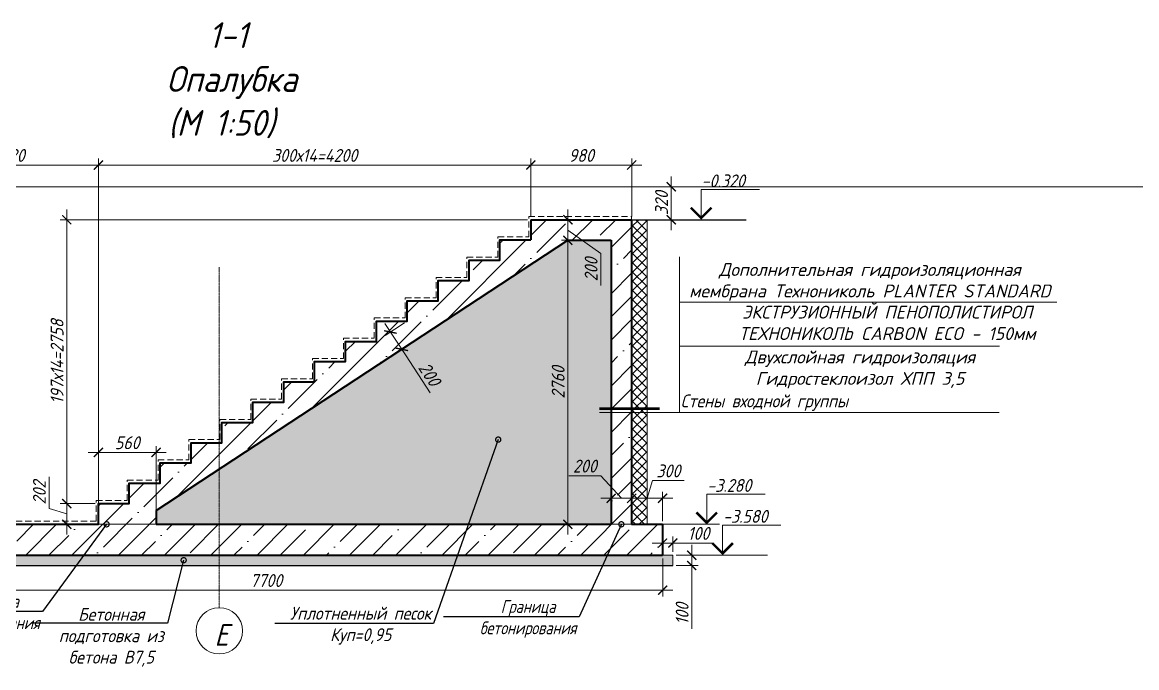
# Model space of a CAD drawing. Header units: millimetres. Extents: x 504091 to 2165846, y 135022 to 442887.
# Drawn here: x 1273848 to 1284672, y 247243 to 253515 of the extents above; entities that cross this region are included whole.
import ezdxf
from ezdxf import colors
from ezdxf.entities.mleader import LeaderData, LeaderLine
from ezdxf.math import Vec2, Vec3

# ---------------------------------------------------------------- set-up
doc = ezdxf.new("R2010")
doc.units = ezdxf.units.MM
for name, pattern in [('ADSK_Линия сетки', [25, 20, -2.5, 0, -2.5]), ('IMPORT-ADSK_Штриховая_ш3 п1_5 _2_', [4.5, 3, -1.5]), ('осеваяX2', [4, 2.5, -0.5, 0.5, -0.5])]:
    doc.linetypes.add(name, pattern=pattern)
doc.layers.get('Defpoints').update_dxf_attribs({"color": 255})
for name, color, linetype in [('PS_Выноски', 7, 'Continuous'), ('SGRAND', 7, 'Continuous'), ('Контур', 7, 'Continuous')]:
    doc.layers.add(name, color=color, linetype=linetype)
for name, color, linetype, lineweight in [('S-STRS', 31, 'Continuous', 9), ('Аннотация', 7, 'Continuous', 9), ('Монолит тонкий', 204, 'Continuous', 9), ('Оси', 165, 'осеваяX2', 13), ('Размер', 7, 'Continuous', 13), ('размеры', 7, 'Continuous', 9), ('Размеры КР', 164, 'Continuous', 9), ('СПДС_+АР_Выноски', 4, 'Continuous', 9)]:
    doc.layers.add(name, color=color, linetype=linetype, lineweight=lineweight)
doc.styles.add('GOST 2.304_new', font='isocpeur.ttf', dxfattribs={"width": 0.9, "oblique": 15})
doc.linetypes.add('zem', pattern='A,1.9,[130,ltypeshp.shx,S=2.4,R=135,X=0.5,Y=-1.8],2,[130,ltypeshp.shx,S=2.4,R=135,X=0.5,Y=-1.8],2,[130,ltypeshp.shx,S=2.4,R=135,X=0.5,Y=-1.8],3.8', length=9.7)
doc.linetypes.add('зигзаг', pattern='A,0.00254,-5.08,[131,ltypeshp.shx,S=5.08,R=0,X=-5.08,Y=0],-10.16,[131,ltypeshp.shx,S=5.08,R=180,X=5.08,Y=0],-5.08', length=20.32254)
doc.dimstyles.new('SPDS 1_50', dxfattribs={"dimscale": 50, "dimtxt": 2.5, "dimasz": 1.77, "dimexe": 1.25, "dimexo": 0.625, "dimtad": 1, "dimdec": 0, "dimrnd": 0.001, "dimzin": 9, "dimtxsty": 'GOST 2.304_new', "dimblk": 'ARCHTICK', "dimcen": 2.5, "dimdle": 2, "dimclrt": 256, "dimadec": 0, "dimazin": 2, "dimtfac": 0.75, "dimtdec": 0, "dimtmove": 1, "dimatfit": 3, "dimfxl": 0, "dimtolj": 1, "dimlwd": 9, "dimlwe": 9, "dimarcsym": 0})

# ---------------------------------------------------------------- blocks, each defined once
blk = doc.blocks.new('_DotSmall')
at = {"color": 0, "linetype": 'ByBlock', "lineweight": 35, "const_width": 0.5}
blk.add_lwpolyline([(-0.0625, 0, 1), (0.0625, 0, 1)], format="xyb", close=True, dxfattribs=at)
blk = doc.blocks.new('_ArchTick')
at = {"color": 0, "linetype": 'ByBlock', "const_width": 0.15}
blk.add_lwpolyline([(-0.5, -0.5), (0.5, 0.5)], dxfattribs=at)
blk = doc.blocks.new('*D2815')
at = {"layer": 'Defpoints', "color": 0, "lineweight": 20, "transparency": 16777216}
for p in [(1272367, 248336), (1280068, 248336), (1280068, 247996)]:
    blk.add_point(p, dxfattribs=at)
at = {"layer": 'Контур', "color": 0, "lineweight": 9, "transparency": 16777216}
for p, q in [((1272367, 248305), (1272367, 247934)), ((1280068, 248305), (1280068, 247934)), ((1272267, 247996), (1280168, 247996))]:
    blk.add_line(p, q, dxfattribs=at)
at = {"layer": 'Контур', "color": 0, "lineweight": 9, "transparency": 16777216, "xscale": 88.5, "yscale": 88.5, "zscale": 88.5, "rotation": 180}
blk.add_blockref('_ArchTick', (1272367, 247996), dxfattribs=at)
at = {"layer": 'Контур', "color": 0, "lineweight": 9, "transparency": 16777216, "xscale": 88.5, "yscale": 88.5, "zscale": 88.5}
blk.add_blockref('_ArchTick', (1280068, 247996), dxfattribs=at)
at = {"layer": 'Контур', "lineweight": 20, "transparency": 16777216, "insert": (1276217, 248090), "char_height": 125, "attachment_point": 5, "style": 'GOST 2.304_new'}
blk.add_mtext('\\A1;7700', dxfattribs=at)
blk = doc.blocks.new('*D2818')
at = {"layer": 'Defpoints', "color": 0, "lineweight": 20, "transparency": 16777216}
for p in [(1274587, 252128), (1272867, 248636), (1274587, 248636)]:
    blk.add_point(p, dxfattribs=at)
at = {"layer": 'Контур', "color": 0, "lineweight": 9, "transparency": 16777216}
for p, q in [((1272767, 252128), (1274687, 252128)), ((1272867, 248668), (1272867, 252190)), ((1274587, 248668), (1274587, 252190))]:
    blk.add_line(p, q, dxfattribs=at)
at = {"layer": 'Контур', "color": 0, "lineweight": 9, "transparency": 16777216, "xscale": 88.5, "yscale": 88.5, "zscale": 88.5, "rotation": 180}
blk.add_blockref('_ArchTick', (1272867, 252128), dxfattribs=at)
at = {"layer": 'Контур', "color": 0, "lineweight": 9, "transparency": 16777216, "xscale": 88.5, "yscale": 88.5, "zscale": 88.5}
blk.add_blockref('_ArchTick', (1274587, 252128), dxfattribs=at)
at = {"layer": 'Контур', "lineweight": 20, "transparency": 16777216, "insert": (1273727, 252221), "char_height": 125, "attachment_point": 5, "style": 'GOST 2.304_new'}
blk.add_mtext('\\A1;1720', dxfattribs=at)
blk = doc.blocks.new('*D2820')
at = {"layer": 'Defpoints', "color": 0, "lineweight": 20, "transparency": 16777216}
for p in [(1278787, 252128), (1278787, 251596), (1274587, 248836)]:
    blk.add_point(p, dxfattribs=at)
at = {"layer": 'Контур', "color": 0, "lineweight": 9, "transparency": 16777216}
for p, q in [((1274487, 252128), (1278887, 252128)), ((1274587, 248868), (1274587, 252190)), ((1278787, 251628), (1278787, 252190))]:
    blk.add_line(p, q, dxfattribs=at)
at = {"layer": 'Контур', "color": 0, "lineweight": 9, "transparency": 16777216, "xscale": 88.5, "yscale": 88.5, "zscale": 88.5, "rotation": 180}
blk.add_blockref('_ArchTick', (1274587, 252128), dxfattribs=at)
at = {"layer": 'Контур', "color": 0, "lineweight": 9, "transparency": 16777216, "xscale": 88.5, "yscale": 88.5, "zscale": 88.5}
blk.add_blockref('_ArchTick', (1278787, 252128), dxfattribs=at)
at = {"layer": 'Контур', "lineweight": 20, "transparency": 16777216, "insert": (1276687, 252221), "char_height": 125, "attachment_point": 5, "style": 'GOST 2.304_new'}
blk.add_mtext('\\A1;300х14=4200', dxfattribs=at)
blk = doc.blocks.new('*D2821')
at = {"layer": 'Defpoints', "color": 0, "lineweight": 20, "transparency": 16777216}
for p in [(1279767, 252128), (1278787, 251596), (1279767, 251595)]:
    blk.add_point(p, dxfattribs=at)
at = {"layer": 'Контур', "color": 0, "lineweight": 9, "transparency": 16777216}
for p, q in [((1278687, 252128), (1279867, 252128)), ((1278787, 251628), (1278787, 252190)), ((1279767, 251626), (1279767, 252190))]:
    blk.add_line(p, q, dxfattribs=at)
at = {"layer": 'Контур', "color": 0, "lineweight": 9, "transparency": 16777216, "xscale": 88.5, "yscale": 88.5, "zscale": 88.5, "rotation": 180}
blk.add_blockref('_ArchTick', (1278787, 252128), dxfattribs=at)
at = {"layer": 'Контур', "color": 0, "lineweight": 9, "transparency": 16777216, "xscale": 88.5, "yscale": 88.5, "zscale": 88.5}
blk.add_blockref('_ArchTick', (1279767, 252128), dxfattribs=at)
at = {"layer": 'Контур', "lineweight": 20, "transparency": 16777216, "insert": (1279277, 252221), "char_height": 125, "attachment_point": 5, "style": 'GOST 2.304_new'}
blk.add_mtext('\\A1;980', dxfattribs=at)
blk = doc.blocks.new('*D2822')
at = {"layer": 'Defpoints', "color": 0, "lineweight": 20, "transparency": 16777216}
for p in [(1274280, 248838), (1274587, 248838), (1274587, 248636)]:
    blk.add_point(p, dxfattribs=at)
at = {"layer": 'Контур', "color": 0, "lineweight": 9, "transparency": 16777216}
for p, q in [((1274108, 248789), (1274108, 249099)), ((1274280, 248536), (1274280, 248938)), ((1274280, 248737), (1274108, 248789)), ((1274556, 248838), (1274217, 248838)), ((1274556, 248636), (1274217, 248636))]:
    blk.add_line(p, q, dxfattribs=at)
at = {"layer": 'Контур', "color": 0, "lineweight": 9, "transparency": 16777216, "xscale": 88.5, "yscale": 88.5, "zscale": 88.5}
for p, rotation in [((1274280, 248838), 90), ((1274280, 248636), 270)]:
    blk.add_blockref('_ArchTick', p, dxfattribs=dict(at, rotation=rotation))
at = {"layer": 'Контур', "lineweight": 20, "transparency": 16777216, "insert": (1274014, 248944), "char_height": 125, "attachment_point": 5, "rotation": 90, "style": 'GOST 2.304_new'}
blk.add_mtext('\\A1;202', dxfattribs=at)
blk = doc.blocks.new('*D2823')
at = {"layer": 'Defpoints', "color": 0, "lineweight": 20, "transparency": 16777216}
for p in [(1274280, 251596), (1278787, 251596), (1274587, 248838)]:
    blk.add_point(p, dxfattribs=at)
at = {"layer": 'Контур', "color": 0, "lineweight": 9, "transparency": 16777216}
for p, q in [((1274280, 248738), (1274280, 251696)), ((1278756, 251596), (1274217, 251596)), ((1274556, 248838), (1274217, 248838))]:
    blk.add_line(p, q, dxfattribs=at)
at = {"layer": 'Контур', "color": 0, "lineweight": 9, "transparency": 16777216, "xscale": 88.5, "yscale": 88.5, "zscale": 88.5}
for p, rotation in [((1274280, 251596), 90), ((1274280, 248838), 270)]:
    blk.add_blockref('_ArchTick', p, dxfattribs=dict(at, rotation=rotation))
at = {"layer": 'Контур', "lineweight": 20, "transparency": 16777216, "insert": (1274186, 250217), "char_height": 125, "attachment_point": 5, "rotation": 90, "style": 'GOST 2.304_new'}
blk.add_mtext('\\A1;197х14=2758', dxfattribs=at)
blk = doc.blocks.new('*D2824')
at = {"layer": 'Defpoints', "color": 0, "lineweight": 20, "transparency": 16777216}
for p in [(1275505, 251917), (1273309, 248636), (1273358, 248636)]:
    blk.add_point(p, dxfattribs=at)
at = {"layer": 'Контур', "color": 0, "lineweight": 9, "transparency": 16777216}
for p, q in [((1273309, 252017), (1273309, 248536)), ((1275473, 251917), (1273246, 251917)), ((1273327, 248636), (1273246, 248636))]:
    blk.add_line(p, q, dxfattribs=at)
at = {"layer": 'Контур', "color": 0, "lineweight": 9, "transparency": 16777216, "xscale": 88.5, "yscale": 88.5, "zscale": 88.5}
for p, rotation in [((1273309, 251917), 90), ((1273309, 248636), 270)]:
    blk.add_blockref('_ArchTick', p, dxfattribs=dict(at, rotation=rotation))
at = {"layer": 'Контур', "lineweight": 20, "transparency": 16777216, "insert": (1273215, 250277), "char_height": 125, "attachment_point": 5, "rotation": 90, "style": 'GOST 2.304_new'}
blk.add_mtext('\\A1;3280', dxfattribs=at)
blk = doc.blocks.new('*D2825')
at = {"layer": 'Defpoints', "color": 0, "lineweight": 20, "transparency": 16777216}
for p in [(1278072, 251917), (1279277, 251596), (1280151, 251596)]:
    blk.add_point(p, dxfattribs=at)
at = {"layer": 'Контур', "color": 0, "lineweight": 9, "transparency": 16777216}
for p, q in [((1280151, 252017), (1280151, 251496)), ((1278103, 251917), (1280214, 251917)), ((1279308, 251596), (1280214, 251596))]:
    blk.add_line(p, q, dxfattribs=at)
at = {"layer": 'Контур', "color": 0, "lineweight": 9, "transparency": 16777216, "xscale": 88.5, "yscale": 88.5, "zscale": 88.5}
for p, rotation in [((1280151, 251917), 90), ((1280151, 251596), 270)]:
    blk.add_blockref('_ArchTick', p, dxfattribs=dict(at, rotation=rotation))
at = {"layer": 'Контур', "lineweight": 20, "transparency": 16777216, "insert": (1280057, 251757), "char_height": 125, "attachment_point": 5, "rotation": 90, "style": 'GOST 2.304_new'}
blk.add_mtext('\\A1;320', dxfattribs=at)
blk = doc.blocks.new('*D2826')
at = {"layer": 'Defpoints', "color": 0, "lineweight": 20, "transparency": 16777216}
for p in [(1275147, 249335), (1274587, 248738), (1275147, 248681)]:
    blk.add_point(p, dxfattribs=at)
at = {"layer": 'Контур', "color": 0, "lineweight": 9, "transparency": 16777216}
for p, q in [((1274587, 248770), (1274587, 249397)), ((1275147, 248713), (1275147, 249397)), ((1274487, 249335), (1275247, 249335))]:
    blk.add_line(p, q, dxfattribs=at)
at = {"layer": 'Контур', "color": 0, "lineweight": 9, "transparency": 16777216, "xscale": 88.5, "yscale": 88.5, "zscale": 88.5, "rotation": 180}
blk.add_blockref('_ArchTick', (1274587, 249335), dxfattribs=at)
at = {"layer": 'Контур', "color": 0, "lineweight": 9, "transparency": 16777216, "xscale": 88.5, "yscale": 88.5, "zscale": 88.5}
blk.add_blockref('_ArchTick', (1275147, 249335), dxfattribs=at)
at = {"layer": 'Контур', "lineweight": 20, "transparency": 16777216, "insert": (1274867, 249429), "char_height": 125, "attachment_point": 5, "style": 'GOST 2.304_new'}
blk.add_mtext('\\A1;560', dxfattribs=at)
blk = doc.blocks.new('*D2827')
at = {"layer": 'Defpoints', "color": 0, "lineweight": 20, "transparency": 16777216}
for p in [(1279147, 251396), (1279567, 251396), (1279567, 248636)]:
    blk.add_point(p, dxfattribs=at)
at = {"layer": 'Контур', "color": 0, "lineweight": 9, "transparency": 16777216}
for p, q in [((1279147, 248536), (1279147, 251496)), ((1279535, 251396), (1279084, 251396)), ((1279535, 248636), (1279084, 248636))]:
    blk.add_line(p, q, dxfattribs=at)
at = {"layer": 'Контур', "color": 0, "lineweight": 9, "transparency": 16777216, "xscale": 88.5, "yscale": 88.5, "zscale": 88.5}
for p, rotation in [((1279147, 251396), 90), ((1279147, 248636), 270)]:
    blk.add_blockref('_ArchTick', p, dxfattribs=dict(at, rotation=rotation))
at = {"layer": 'Контур', "lineweight": 20, "transparency": 16777216, "insert": (1279053, 250016), "char_height": 125, "attachment_point": 5, "rotation": 90, "style": 'GOST 2.304_new'}
blk.add_mtext('\\A1;2760', dxfattribs=at)
blk = doc.blocks.new('*D2828')
at = {"layer": 'Defpoints', "color": 0, "lineweight": 20, "transparency": 16777216}
for p in [(1279147, 251596), (1279375, 251596), (1279567, 251396)]:
    blk.add_point(p, dxfattribs=at)
at = {"layer": 'Контур', "color": 0, "lineweight": 9, "transparency": 16777216}
for p, q in [((1279147, 251296), (1279147, 251696)), ((1279344, 251596), (1279084, 251596)), ((1279147, 251496), (1279467, 251267)), ((1279535, 251396), (1279084, 251396)), ((1279467, 251267), (1279467, 250957))]:
    blk.add_line(p, q, dxfattribs=at)
at = {"layer": 'Контур', "color": 0, "lineweight": 9, "transparency": 16777216, "xscale": 88.5, "yscale": 88.5, "zscale": 88.5}
for p, rotation in [((1279147, 251596), 90), ((1279147, 251396), 270)]:
    blk.add_blockref('_ArchTick', p, dxfattribs=dict(at, rotation=rotation))
at = {"layer": 'Контур', "lineweight": 20, "transparency": 16777216, "insert": (1279373, 251112), "char_height": 125, "attachment_point": 5, "rotation": 90, "style": 'GOST 2.304_new'}
blk.add_mtext('\\A1;200', dxfattribs=at)
blk = doc.blocks.new('*D2829')
at = {"layer": 'Defpoints', "color": 0, "lineweight": 20, "transparency": 16777216}
for p in [(1277587, 250611), (1277697, 250444), (1277534, 250337)]:
    blk.add_point(p, dxfattribs=at)
at = {"layer": 'Контур', "color": 0, "lineweight": 9, "transparency": 16777216}
for p, q in [((1277369, 250588), (1277589, 250254)), ((1277561, 250594), (1277372, 250470)), ((1277671, 250427), (1277482, 250303)), ((1277811, 249915), (1277534, 250337))]:
    blk.add_line(p, q, dxfattribs=at)
at = {"layer": 'Контур', "color": 0, "lineweight": 9, "transparency": 16777216, "xscale": 88.5, "yscale": 88.5, "zscale": 88.5}
for p, rotation in [((1277424, 250505), 123.291571621116), ((1277534, 250337), 303.2915716211161)]:
    blk.add_blockref('_ArchTick', p, dxfattribs=dict(at, rotation=rotation))
at = {"layer": 'Контур', "lineweight": 20, "transparency": 16777216, "insert": (1277804, 250096), "char_height": 125, "attachment_point": 5, "rotation": 303.2916, "style": 'GOST 2.304_new'}
blk.add_mtext('\\A1;200', dxfattribs=at)
blk = doc.blocks.new('*D2830')
at = {"layer": 'Defpoints', "color": 0, "lineweight": 20, "transparency": 16777216}
for p in [(1280067, 248889), (1279767, 248638), (1280067, 248636)]:
    blk.add_point(p, dxfattribs=at)
at = {"layer": 'Контур', "color": 0, "lineweight": 9, "transparency": 16777216}
for p, q in [((1279917, 248889), (1279968, 249061)), ((1279968, 249061), (1280278, 249061)), ((1279667, 248889), (1280167, 248889)), ((1279767, 248670), (1279767, 248952)), ((1280067, 248668), (1280067, 248952))]:
    blk.add_line(p, q, dxfattribs=at)
at = {"layer": 'Контур', "color": 0, "lineweight": 9, "transparency": 16777216, "xscale": 88.5, "yscale": 88.5, "zscale": 88.5, "rotation": 180}
blk.add_blockref('_ArchTick', (1279767, 248889), dxfattribs=at)
at = {"layer": 'Контур', "color": 0, "lineweight": 9, "transparency": 16777216, "xscale": 88.5, "yscale": 88.5, "zscale": 88.5}
blk.add_blockref('_ArchTick', (1280067, 248889), dxfattribs=at)
at = {"layer": 'Контур', "lineweight": 20, "transparency": 16777216, "insert": (1280123, 249155), "char_height": 125, "attachment_point": 5, "style": 'GOST 2.304_new'}
blk.add_mtext('\\A1;300', dxfattribs=at)
blk = doc.blocks.new('*D2831')
at = {"layer": 'Defpoints', "color": 0, "lineweight": 20, "transparency": 16777216}
for p in [(1279567, 248889), (1279567, 248811), (1279767, 248811)]:
    blk.add_point(p, dxfattribs=at)
at = {"layer": 'Контур', "color": 0, "lineweight": 9, "transparency": 16777216}
for p, q in [((1279467, 249108), (1279158, 249108)), ((1279667, 248889), (1279467, 249108)), ((1279867, 248889), (1279467, 248889)), ((1279567, 248842), (1279567, 248952)), ((1279767, 248842), (1279767, 248952))]:
    blk.add_line(p, q, dxfattribs=at)
at = {"layer": 'Контур', "color": 0, "lineweight": 9, "transparency": 16777216, "xscale": 88.5, "yscale": 88.5, "zscale": 88.5, "rotation": 180}
blk.add_blockref('_ArchTick', (1279567, 248889), dxfattribs=at)
at = {"layer": 'Контур', "color": 0, "lineweight": 9, "transparency": 16777216, "xscale": 88.5, "yscale": 88.5, "zscale": 88.5}
blk.add_blockref('_ArchTick', (1279767, 248889), dxfattribs=at)
at = {"layer": 'Контур', "lineweight": 20, "transparency": 16777216, "insert": (1279312, 249202), "char_height": 125, "attachment_point": 5, "style": 'GOST 2.304_new'}
blk.add_mtext('\\A1;200', dxfattribs=at)
blk = doc.blocks.new('*D2855')
at = {"layer": 'Defpoints', "color": 0, "lineweight": 20, "transparency": 16777216}
for p in [(1280167, 248454), (1280067, 248336), (1280167, 248336)]:
    blk.add_point(p, dxfattribs=at)
at = {"layer": 'Контур', "color": 0, "lineweight": 9, "transparency": 16777216}
for p, q in [((1279967, 248454), (1280267, 248454)), ((1280067, 248368), (1280067, 248517)), ((1280167, 248368), (1280167, 248517)), ((1280560, 248454), (1280167, 248454))]:
    blk.add_line(p, q, dxfattribs=at)
at = {"layer": 'Контур', "color": 0, "lineweight": 9, "transparency": 16777216, "xscale": 88.5, "yscale": 88.5, "zscale": 88.5, "rotation": 180}
blk.add_blockref('_ArchTick', (1280067, 248454), dxfattribs=at)
at = {"layer": 'Контур', "color": 0, "lineweight": 9, "transparency": 16777216, "xscale": 88.5, "yscale": 88.5, "zscale": 88.5}
blk.add_blockref('_ArchTick', (1280167, 248454), dxfattribs=at)
at = {"layer": 'Контур', "lineweight": 20, "transparency": 16777216, "insert": (1280416, 248548), "char_height": 125, "attachment_point": 5, "style": 'GOST 2.304_new'}
blk.add_mtext('\\A1;100', dxfattribs=at)
blk = doc.blocks.new('*D2856')
at = {"layer": 'Defpoints', "color": 0, "lineweight": 20, "transparency": 16777216}
for p in [(1280167, 248336), (1280350, 248336), (1280167, 248236)]:
    blk.add_point(p, dxfattribs=at)
at = {"layer": 'Контур', "color": 0, "lineweight": 9, "transparency": 16777216}
for p, q in [((1280350, 248136), (1280350, 248436)), ((1280198, 248336), (1280413, 248336)), ((1280198, 248236), (1280413, 248236)), ((1280350, 247622), (1280350, 248236))]:
    blk.add_line(p, q, dxfattribs=at)
at = {"layer": 'Контур', "color": 0, "lineweight": 9, "transparency": 16777216, "xscale": 88.5, "yscale": 88.5, "zscale": 88.5}
for p, rotation in [((1280350, 248336), 90), ((1280350, 248236), 270)]:
    blk.add_blockref('_ArchTick', p, dxfattribs=dict(at, rotation=rotation))
at = {"layer": 'Контур', "lineweight": 20, "transparency": 16777216, "insert": (1280257, 247766), "char_height": 125, "attachment_point": 5, "rotation": 90, "style": 'GOST 2.304_new'}
blk.add_mtext('\\A1;100', dxfattribs=at)

msp = doc.modelspace()

# ---------------------------------------------------------------- hatches: boundary and pattern name
at = {"layer": 'SGRAND', "lineweight": 20}
h = msp.add_hatch(dxfattribs=at)
h.set_pattern_fill('ANSI35', color=256, scale=50)
h.paths.add_polyline_path([(1274664.3226, 248630.8468, -0.2855428111), (1274660.8374, 248636.452), (1274587.0874, 248636.452), (1272867.0874, 248636.452), (1272773.3374, 248636.452, -0.5557630464), (1272764.3226, 248630.8468), (1272619.1129, 248336.452), (1274519.1129, 248336.452)])
h.paths.add_polyline_path([(1272764.3226, 248630.8468, -0.2855428111), (1272760.8374, 248636.452), (1272667.0874, 248636.452), (1272367.0874, 248636.452), (1272367.0874, 248336.452), (1272619.1129, 248336.452)])
h.paths.add_polyline_path([(1272867.0874, 251826.452), (1272667.0874, 251826.452), (1272667.0874, 248636.452), (1272760.8374, 248636.452), (1272867.0874, 248636.452)])
h = msp.add_hatch(dxfattribs=at)
h.set_pattern_fill('ANSI35', color=256, scale=50)
h.set_pattern_definition([(45, (0, -2), (-224.5064, 224.5064), []), (45, (224.5, -2), (-224.5064, 224.5064), [396.875, -79.375, 0, -79.375])])
h.paths.add_polyline_path([(1279146.8841, 251396.452), (1279566.5007, 251396.452), (1279566.5007, 248636.452), (1275761.8206, 248636.452), (1275761.8206, 248336.452), (1280066.5007, 248336.452), (1280066.5007, 248636.452), (1279766.5007, 248636.452), (1279766.5007, 251596.452), (1278787.0874, 251596.452), (1278787.0874, 251399.452), (1278487.0874, 251399.452), (1278487.0874, 251202.452), (1278187.0874, 251202.452), (1278187.0874, 251005.452), (1277887.0874, 251005.452), (1277887.0874, 250808.452), (1277587.0874, 250808.452), (1277587.0874, 250611.452), (1277287.0874, 250611.452), (1277287.0874, 250414.452), (1276987.0874, 250414.452), (1276987.0874, 250217.452), (1276687.0874, 250217.452), (1276687.0874, 250020.452), (1276387.0874, 250020.452), (1276387.0874, 249823.452), (1276087.0874, 249823.452), (1276087.0874, 249626.452), (1275787.0874, 249626.452), (1275787.0874, 249429.452), (1275761.8206, 249429.452), (1275761.8206, 249173.5937)])
h.paths.add_polyline_path([(1275761.8206, 249173.5937), (1275761.8206, 249429.452), (1275487.0874, 249429.452), (1275487.0874, 249232.452), (1275187.0874, 249232.452), (1275187.0874, 249035.452), (1274887.0874, 249035.452), (1274887.0874, 248838.452), (1274587.0874, 248838.452), (1274587.0874, 248636.452), (1274660.8374, 248636.452, -1), (1274673.3374, 248636.452), (1275143.8384, 248636.452), (1275143.8384, 248767.7853)])
h.paths.add_polyline_path([(1275761.8206, 248636.452), (1275143.8384, 248636.452), (1274673.3374, 248636.452, -0.5557630464), (1274664.3226, 248630.8468), (1274519.1129, 248336.452), (1275761.8206, 248336.452)])
h = msp.add_hatch(dxfattribs=at)
h.set_pattern_fill('ANSI37', color=256, scale=20)
h.paths.add_polyline_path([(1279916.5007, 251596.452), (1279766.5007, 251596.452), (1279766.5007, 248636.452), (1279916.5007, 248636.452)])
at = {"layer": 'SGRAND', "lineweight": 9}
h = msp.add_hatch(dxfattribs=at)
h.set_pattern_fill('AR-SAND', color=256, scale=1.5)
h.set_pattern_definition([(37.5, (0, -2), (-2.400047, 73.4119856), [0, -57.912, 0, -64.77, 0, -61.9125]), (7.5, (0, -2), (67.4284925, 107.523765), [0, -31.242, 0, -52.197, 0, -20.0025]), (327.5, (-46.86, -2), (118.6488555, 0.2155777), [0, -19.05, 0, -68.58, 0, -89.535]), (317.5, (-46.86, -2), (114.533468, 33.4393985), [0, -9.525, 0, -44.958, 0, -51.435])])
h.paths.add_polyline_path([(1279566.5007, 251396.452), (1279146.8841, 251396.452), (1275761.8206, 249173.5937), (1275761.8206, 248636.452), (1279566.5007, 248636.452)])
h.paths.add_polyline_path([(1275761.8206, 249173.5937), (1275143.8384, 248767.7853), (1275143.8384, 248636.452), (1275761.8206, 248636.452)])
at = {"layer": 'SGRAND', "lineweight": 20}
h = msp.add_hatch(dxfattribs=at)
h.set_pattern_fill('AR-CONC', color=256, scale=0.5)
h.set_pattern_definition([(50, (109808.05, 8567.66), (91.0923345, -7.969543), [9.525, -104.775]), (355, (109808.05, 8567.66), (-17.621711, 95.5284226), [7.62, -83.820292]), (100.451445, (109815.64, 8567), (73.4706235, 87.558876), [8.0950044, -89.045122]), (46.1842, (109808.05, 8593.06), (135.53952, -21.021164), [14.2875, -157.1625]), (96.635558, (109819.35, 8591.31), (118.702067, 123.713062), [12.142512, -133.567804]), (351.184151, (109808.05, 8593.06), (118.702067, 123.713062), [11.429984, -125.729866]), (21, (109820.75, 8586.71), (75.8071956, -51.132599), [9.525, -104.775]), (326, (109820.75, 8586.71), (30.901014, 92.093983), [7.62, -83.82]), (71.451445, (109827.07, 8582.45), (106.7082096, 40.9613844), [8.0950044, -89.044969]), (37.5, (109808.05, 8567.66), (1.5443016, 42.2775194), [0, -82.804, 0, -85.09, 0, -84.1375]), (7.5, (109808.05, 8567.66), (33.4098313, 50.0902874), [0, -48.514, 0, -80.899, 0, -32.0675]), (327.5, (109779.73, 8567.66), (67.7952976, -2.864372), [0, -31.75, 0, -99.06, 0, -131.445]), (317.5, (109767.03, 8567.66), (74.0645907, 12.7132455), [0, -41.275, 0, -65.786, 0, -93.345])])
h.paths.add_polyline_path([(1280166.5007, 248336.452), (1280066.5007, 248336.452), (1278296.5007, 248336.452), (1272267.0874, 248336.452), (1272267.0874, 248236.452), (1280166.5007, 248236.452)])

# ---------------------------------------------------------------- linework, layer by layer
at = {"layer": 'Defpoints', "lineweight": 20}
msp.add_line((1272867.0874, 251916.6449), (1290135.866, 251916.6449), dxfattribs=at)
at = {"layer": 'PS_Выноски', "linetype": 'zem'}
for p, q in [((1279766.5007, 251596.452), (1280877.9674, 251596.452)), ((1272267.0874, 248236.452), (1280166.5007, 248236.452))]:
    msp.add_line(p, q, dxfattribs=at)
at = {"layer": 'S-STRS', "color": 18, "linetype": 'IMPORT-ADSK_Штриховая_ш3 п1_5 _2_', "ltscale": 20, "true_color": 0x000000}
msp.add_line((1278767.0874, 251626.452), (1279766.5007, 251626.452), dxfattribs=at)
msp.add_lwpolyline([(1272887.0874, 248668.452), (1274567.0874, 248668.452), (1274567.0874, 248868.452), (1274867.0874, 248868.452), (1274867.0874, 249065.452), (1275167.0874, 249065.452), (1275167.0874, 249262.452), (1275467.0874, 249262.452), (1275467.0874, 249459.452), (1275767.0874, 249459.452), (1275767.0874, 249656.452), (1276067.0874, 249656.452), (1276067.0874, 249853.452), (1276367.0874, 249853.452), (1276367.0874, 250050.452), (1276667.0874, 250050.452), (1276667.0874, 250247.452), (1276967.0874, 250247.452), (1276967.0874, 250444.452), (1277267.0874, 250444.452), (1277267.0874, 250641.452), (1277567.0874, 250641.452), (1277567.0874, 250838.452), (1277867.0874, 250838.452), (1277867.0874, 251035.452), (1278167.0874, 251035.452), (1278167.0874, 251232.452), (1278467.0874, 251232.452), (1278467.0874, 251429.452), (1278767.0874, 251429.452), (1278767.0874, 251626.452)], dxfattribs=at)
at = {"layer": 'SGRAND', "lineweight": 20}
msp.add_line((1279916.5007, 251598.452), (1279916.5007, 248638.452), dxfattribs=at)
at = {"layer": 'Контур', "lineweight": 20}
for p, q in [((1279766.5007, 251596.452), (1279766.5007, 251626.452)), ((1280066.5007, 248636.452), (1280619.2071, 248636.452))]:
    msp.add_line(p, q, dxfattribs=at)
msp.add_circle((1275761.8206, 247601.016), 225, dxfattribs=at)
at = {"layer": 'Монолит тонкий', "lineweight": 40, "ltscale": 100}
for p, q in [((1278787.0874, 251596.452), (1279766.5007, 251596.452)), ((1278787.0874, 251596.452), (1278787.0874, 251399.452)), ((1279766.5007, 251598.452), (1279766.5007, 248638.452)), ((1275146.8384, 248769.7553), (1279146.8841, 251396.452)), ((1279146.8841, 251396.452), (1279566.5007, 251396.452)), ((1279566.5007, 251396.452), (1279566.5007, 248638.452)), ((1275146.8384, 248769.7553), (1275146.8384, 248636.452)), ((1275146.8384, 248636.452), (1279566.5007, 248636.452)), ((1279766.5007, 248636.452), (1280066.5007, 248636.452)), ((1280066.5007, 248636.452), (1280066.5007, 248336.452)), ((1272367.0874, 248336.452), (1280066.5007, 248336.452))]:
    msp.add_line(p, q, dxfattribs=at)
msp.add_lwpolyline([(1272867.0874, 248638.452), (1274587.0874, 248638.452), (1274587.0874, 248838.452), (1274887.0874, 248838.452), (1274887.0874, 249035.452), (1275187.0874, 249035.452), (1275187.0874, 249232.452), (1275487.0874, 249232.452), (1275487.0874, 249429.452), (1275787.0874, 249429.452), (1275787.0874, 249626.452), (1276087.0874, 249626.452), (1276087.0874, 249823.452), (1276387.0874, 249823.452), (1276387.0874, 250020.452), (1276687.0874, 250020.452), (1276687.0874, 250217.452), (1276987.0874, 250217.452), (1276987.0874, 250414.452), (1277287.0874, 250414.452), (1277287.0874, 250611.452), (1277587.0874, 250611.452), (1277587.0874, 250808.452), (1277887.0874, 250808.452), (1277887.0874, 251005.452), (1278187.0874, 251005.452), (1278187.0874, 251202.452), (1278487.0874, 251202.452), (1278487.0874, 251399.452), (1278787.0874, 251399.452)], dxfattribs=at)
at = {"layer": 'Оси', "linetype": 'ADSK_Линия сетки'}
msp.add_line((1275761.8206, 251133.7496), (1275761.8206, 247826.016), dxfattribs=at)
at = {"layer": 'размеры', "ltscale": 50}
msp.add_line((1280253.1748, 248336.452), (1281085.7873, 248336.452), dxfattribs=at)
for points in [[(1280441.4048, 251596.452), (1280441.4048, 251888.7557), (1281008.5264, 251888.7557)], [(1280495.7163, 248634.6449), (1280495.7163, 248928.9486), (1281062.8378, 248928.9486)], [(1280649.2247, 248336.452), (1280649.2247, 248628.7557), (1281216.3463, 248628.7557)]]:
    msp.add_lwpolyline(points, dxfattribs=at)
at = {"layer": 'размеры', "ltscale": 50, "const_width": 24}
for points in [[(1280541.4048, 251713.4226), (1280441.4048, 251613.4226), (1280341.4048, 251713.4226)], [(1280595.7163, 248751.6155), (1280495.7163, 248651.6155), (1280395.7163, 248751.6155)], [(1280749.2247, 248453.4226), (1280649.2247, 248353.4226), (1280549.2247, 248453.4226)]]:
    msp.add_lwpolyline(points, dxfattribs=at)
at = {"layer": 'Размеры КР', "lineweight": 50}
msp.add_line((1279453.4213, 249762.0041), (1280037.7464, 249762.0041), dxfattribs=at)
at = {"layer": 'Размеры КР', "linetype": 'зигзаг', "lineweight": 20}
for p, q in [((1274587.0874, 248636.452), (1275146.8384, 248636.452)), ((1279566.5007, 248636.452), (1279766.5007, 248636.452))]:
    msp.add_line(p, q, dxfattribs=at)
at = {"layer": 'Размеры КР', "lineweight": 20}
for p, q in [((1280066.5007, 248336.452), (1280166.5007, 248336.452)), ((1280166.5007, 248336.452), (1280166.5007, 248236.452))]:
    msp.add_line(p, q, dxfattribs=at)
at = {"layer": 'СПДС_+АР_Выноски', "color": 251, "ltscale": 100, "true_color": 0x636466}
for p, q in [((1283339.9896, 249947.8253), (1280239.2232, 249947.8253)), ((1279453.4213, 249722.8253), (1283337.2271, 249722.8253))]:
    msp.add_line(p, q, dxfattribs=at)

# ---------------------------------------------------------------- texts
at = {"layer": 'Аннотация', "lineweight": 9, "insert": (1273632.3757, 253515.0542), "char_height": 250, "attachment_point": 1, "line_spacing_factor": 1.022766, "style": 'GOST 2.304_new'}
msp.add_mtext_dynamic_manual_height_columns('\\pi2023.85465;1-1\\P\\pi1472.60465; Опалубка  \\P\\pi1631.81925;(М 1:50)', width=4452.196591, gutter_width=2500, heights=[1983.7092], dxfattribs=at)
at = {"layer": 'Оси', "insert": (1275782.9325, 247561.8236), "char_height": 210, "width": 139.32, "attachment_point": 5, "line_spacing_factor": 1.022766, "style": 'GOST 2.304_new'}
msp.add_mtext('\\pt89.999,180.0015,270.0005,359.9995,449.9985,540.001,630,719.999,810.0015,900.0005,989.9995,1079.9985,1170.001,1260,1349.999,1440.0015,1530.0005,1619.9995,1709.9985,1800.001,1890,1979.999,2070.0015,2160.0005,2249.9995,2339.9985,2430.001,2520,2609.999,2700.0015,2790.0005,2879.9995;Е', dxfattribs=at)
at = {"layer": 'Размер', "ltscale": 20, "insert": (1282080.2172, 251174.8128), "char_height": 125, "width": 3630.396291, "attachment_point": 2, "style": 'GOST 2.304_new', "bg_fill": 2}
msp.add_mtext('\\A1;{\\W1;Дополнительная гидроизоляционная мембрана Технониколь PLANTER STANDARD}', dxfattribs=at)
at = {"layer": 'размеры', "ltscale": 50, "style": 'GOST 2.304_new', "oblique": 15, "width": 0.9}
for s, p in [('-0.320', (1280446.1511, 251911.2289)), ('-3.280', (1280500.4625, 248951.4217)), ('-3.580', (1280653.971, 248651.2289))]:
    msp.add_text(s, height=125, dxfattribs=at).set_placement(p)
at = {"layer": 'СПДС_+АР_Выноски', "color": 7, "ltscale": 100, "style": 'GOST 2.304_new', "oblique": 15, "width": 0.9}
msp.add_text('Стены входной группы', height=125, dxfattribs=at).set_placement((1280243.0021, 249772.8253))

# ---------------------------------------------------------------- dimensions: what is measured, and where the dimension line sits
at = {"layer": 'Контур', "lineweight": 20}
for base, p1, p2, picture, middle in [((1274587.0874, 252127.5125), (1272867.0874, 248636.452), (1274587.0874, 248636.452), '*D2818', (1273727.0874, 252221.2625)), ((1279767.4921, 252127.5125), (1278787.0874, 251596.452), (1279767.4921, 251594.5827), '*D2821', (1279277.2898, 252221.2625)), ((1275146.8384, 249334.8545), (1274587.0874, 248738.452), (1275146.8384, 248681.4451), '*D2826', (1274866.9629, 249428.6045)), ((1280066.5007, 248889.4072), (1279766.5007, 248638.452), (1280066.5007, 248636.452), '*D2830', (1279999.3132, 249155.0322)), ((1280067.5007, 247996.1344), (1272367.0874, 248336.452), (1280067.5007, 248336.452), '*D2815', (1276217.2941, 248089.8844))]:
    dim = msp.add_linear_dim(base=base, p1=p1, p2=p2, dimstyle='SPDS 1_50', dxfattribs=at)
    dim.commit()
    dim.dimension.update_dxf_attribs({"geometry": picture, "text_midpoint": middle})
dim = msp.add_linear_dim(base=(1278787.0874, 252127.5125), p1=(1274587.0874, 248836.452), p2=(1278787.0874, 251596.452), text='300х14=<>', dimstyle='SPDS 1_50', dxfattribs=at)
dim.commit()
dim.dimension.update_dxf_attribs({"geometry": '*D2820', "text_midpoint": (1276687.0874, 252221.2625)})
for base, p1, p2, picture, middle in [((1273308.6016, 248636.452), (1275504.5168, 251916.6449), (1273358.0424, 248636.452), '*D2824', (1273214.8516, 250276.5485)), ((1280151.1813, 251596.452), (1278072.0182, 251916.6449), (1279276.7941, 251596.452), '*D2825', (1280057.4313, 251756.5485)), ((1279146.8841, 251396.452), (1279566.5007, 248636.452), (1279566.5007, 251396.452), '*D2827', (1279053.1341, 250016.452)), ((1274279.8913, 248838.452), (1274587.0874, 248636.452), (1274587.0874, 248838.452), '*D2822', (1274014.2663, 248820.2645))]:
    dim = msp.add_linear_dim(base=base, p1=p1, p2=p2, angle=90, dimstyle='SPDS 1_50', dxfattribs=at)
    dim.commit()
    dim.dimension.update_dxf_attribs({"geometry": picture, "text_midpoint": middle})
dim = msp.add_linear_dim(base=(1274279.8913, 251596.452), p1=(1274587.0874, 248838.452), p2=(1278787.0874, 251596.452), angle=90, text='197х14=<>', dimstyle='SPDS 1_50', dxfattribs=at)
dim.commit()
dim.dimension.update_dxf_attribs({"geometry": '*D2823', "text_midpoint": (1274186.1413, 250217.452)})
for base, p1, p2, angle, picture, middle, dimtype in [((1279146.8841, 251596.452), (1279566.5007, 251396.452), (1279375.3875, 251596.452), 90, '*D2828', (1279466.5933, 251235.2791), 160), ((1277533.9996, 250337.3245), (1277587.0874, 250611.452), (1277696.8674, 250444.2744), 303.29157162, '*D2829', (1277720.1716, 250041.0529), 161), ((1280350.2715, 248336.452), (1280166.5007, 248236.452), (1280166.5007, 248336.452), 90, '*D2856', (1280403.5825, 247765.9219), 160)]:
    dim = msp.add_linear_dim(base=base, p1=p1, p2=p2, angle=angle, dimstyle='SPDS 1_50', dxfattribs=at)
    dim.commit()
    dim.dimension.update_dxf_attribs({"geometry": picture, "text_midpoint": middle, "dimtype": dimtype})
for base, p1, p2, picture, middle in [((1279566.5007, 248889.4072), (1279766.5007, 248810.8046), (1279566.5007, 248810.8046), '*D2831', (1279436.1199, 249108.4351)), ((1280166.5007, 248454.0656), (1280066.5007, 248336.452), (1280166.5007, 248336.452), '*D2855', (1280415.8944, 248467.3306))]:
    dim = msp.add_linear_dim(base=base, p1=p1, p2=p2, dimstyle='SPDS 1_50', dxfattribs=at)
    dim.commit()
    dim.dimension.update_dxf_attribs({"geometry": picture, "text_midpoint": middle, "dimtype": 160})

# ---------------------------------------------------------------- leaders
at = {"layer": 'Размер', "ltscale": 20}
ml = msp.add_multileader_mtext('Standard', dxfattribs=at)
ml.set_content('\\A1;Уплотненный песок\\PКуп=0,95', color=256, style='GOST 2.304_new')
ml.set_leader_properties()
ml.set_arrow_properties(name='DOTSMALL')
ml.build(insert=Vec2(0, 0))
ml.multileader.update_dxf_attribs({"text_left_attachment_type": 6, "text_right_attachment_type": 6, "dogleg_length": 1, "arrow_head_size": 100})
ctx = ml.context
ctx.base_point, ctx.char_height, ctx.arrow_head_size, ctx.landing_gap_size, ctx.plane_origin = Vec3(1276449.0093, 247671.8271), 125, 100, 0, Vec3(1259160.408, 395701.3415)
ctx.left_attachment, ctx.right_attachment, ctx.text_align_type = 6, 6, 1
notes = []
notes.append((ctx, [(0, (1, 1, 0), (1277841.2529, 247671.8271), (-1, 0), 20, [(0, [(1278470.4493, 249459.5395)], 0, [])])]))
ctx.mtext.insert, ctx.mtext.rotation, ctx.mtext.width, ctx.mtext.alignment, ctx.mtext.flow_direction = Vec3(1277135.1311, 247834.3271), 6.2831853072, 1664.96034, 2, 5
ml = msp.add_multileader_mtext('Standard', dxfattribs=at)
ml.set_content('\\A1;{\\W0.8;Граница бетонирования}', color=256, style='GOST 2.304_new')
ml.set_leader_properties()
ml.set_arrow_properties(name='DOTSMALL')
ml.build(insert=Vec2(0, 0))
ml.multileader.update_dxf_attribs({"text_left_attachment_type": 6, "text_right_attachment_type": 6, "dogleg_length": 1, "arrow_head_size": 100})
ctx = ml.context
ctx.base_point, ctx.char_height, ctx.arrow_head_size, ctx.landing_gap_size, ctx.plane_origin = Vec3(1273071.469, 247788.0464), 125, 100, 0, Vec3(1251632.4277, 394116.6382)
ctx.left_attachment, ctx.right_attachment, ctx.text_align_type = 6, 6, 1
notes.append((ctx, [(0, (1, 1, 0), (1274044.9626, 247788.0464), (-1, 0), 20, [(0, [(1274667.0874, 248636.452)], 0, [])])]))
ctx.mtext.insert, ctx.mtext.rotation, ctx.mtext.width, ctx.mtext.alignment, ctx.mtext.flow_direction = Vec3(1273548.2158, 247950.5464), 6.2831853072, 1286.674802, 2, 5
ml = msp.add_multileader_mtext('Standard', dxfattribs=at)
ml.set_content('\\A1;{\\W0.8;Граница бетонирования}', color=256, style='GOST 2.304_new')
ml.set_leader_properties()
ml.set_arrow_properties(name='DOTSMALL')
ml.build(insert=Vec2(0, 0))
ml.multileader.update_dxf_attribs({"text_left_attachment_type": 6, "text_right_attachment_type": 6, "dogleg_length": 1, "arrow_head_size": 100})
ctx = ml.context
ctx.base_point, ctx.char_height, ctx.arrow_head_size, ctx.landing_gap_size, ctx.plane_origin = Vec3(1278283.8674, 247738.1109), 125, 100, 0, Vec3(1256631.841, 394116.6382)
ctx.left_attachment, ctx.right_attachment, ctx.text_align_type = 6, 6, 1
notes.append((ctx, [(0, (1, 1, 0), (1279257.361, 247738.1109), (-1, 0), 20, [(0, [(1279666.5007, 248636.452)], 0, [])])]))
ctx.mtext.insert, ctx.mtext.rotation, ctx.mtext.width, ctx.mtext.alignment, ctx.mtext.flow_direction = Vec3(1278760.6142, 247900.6109), 6.2831853072, 1286.674802, 2, 5
ml = msp.add_multileader_mtext('Standard', dxfattribs=at)
ml.set_content('\\A1;Бетонная подготовка из бетона В7,5', color=256, style='GOST 2.304_new')
ml.set_leader_properties()
ml.set_arrow_properties(name='DOTSMALL')
ml.build(insert=Vec2(0, 0))
ml.multileader.update_dxf_attribs({"text_left_attachment_type": 6, "text_right_attachment_type": 6, "dogleg_length": 1, "arrow_head_size": 100})
ctx = ml.context
ctx.base_point, ctx.char_height, ctx.arrow_head_size, ctx.landing_gap_size, ctx.plane_origin = Vec3(1274186.3884, 247674.189), 125, 100, 0, Vec3(1253555.1135, 393213.362)
ctx.left_attachment, ctx.right_attachment, ctx.text_align_type = 6, 6, 1
notes.append((ctx, [(0, (1, 1, 0), (1275258.007, 247674.189), (-1, 0), 20, [(0, [(1275415.2598, 248287.6303)], 0, [])])]))
ctx.mtext.insert, ctx.mtext.rotation, ctx.mtext.width, ctx.mtext.alignment, ctx.mtext.flow_direction = Vec3(1274712.1977, 247824.189), 6.2831853072, 1286.674802, 2, 5
for ctx, leaders in notes:
    for number, flags, end, landing, length, lines in leaders:
        leader = LeaderData()
        leader.index, (leader.has_last_leader_line, leader.has_dogleg_vector, leader.attachment_direction) = number, flags
        leader.last_leader_point, leader.dogleg_vector, leader.dogleg_length = Vec3(end), Vec3(landing), length
        for number, points, colour, breaks in lines:
            line = LeaderLine()
            line.index, line.vertices, line.color, line.breaks = number, Vec3.list(points), colors.encode_raw_color(colour), breaks
            leader.lines.append(line)
        ctx.leaders.append(leader)

# ---------------------------------------------------------------- next in the draw order: texts
at = {"layer": 'Размер', "ltscale": 20, "insert": (1282249.1814, 250760.6491), "char_height": 125, "width": 3983.459268, "attachment_point": 2, "style": 'GOST 2.304_new', "bg_fill": 2}
msp.add_mtext('\\A1;{\\W1;ЭКСТРУЗИОННЫЙ ПЕНОПОЛИСТИРОЛ ТЕХНОНИКОЛЬ CARBON ECO - 150мм}', dxfattribs=at)

# ---------------------------------------------------------------- next in the draw order: linework, layer by layer
at = {"layer": 'СПДС_+АР_Выноски', "color": 251, "ltscale": 100, "true_color": 0x636466}
msp.add_line((1283895.4153, 250796.1213), (1280239.2232, 250796.1213), dxfattribs=at)

# ---------------------------------------------------------------- next in the draw order: texts
at = {"layer": 'Размер', "ltscale": 20, "insert": (1281984.5779, 250324.7595), "char_height": 125, "width": 3454.252384, "attachment_point": 2, "style": 'GOST 2.304_new', "bg_fill": 2}
msp.add_mtext('\\A1;{\\W1;Двухслойная гидроизоляция Гидростеклоизол ХПП 3,5}', dxfattribs=at)

# ---------------------------------------------------------------- next in the draw order: linework, layer by layer
at = {"layer": 'СПДС_+АР_Выноски', "color": 251, "ltscale": 100, "true_color": 0x636466}
for p, q in [((1280231.0536, 249722.8253), (1280231.0536, 251235.0097)), ((1283339.9896, 250367.1805), (1280239.2232, 250367.1805))]:
    msp.add_line(p, q, dxfattribs=at)

doc.saveas('drawing.dxf')
